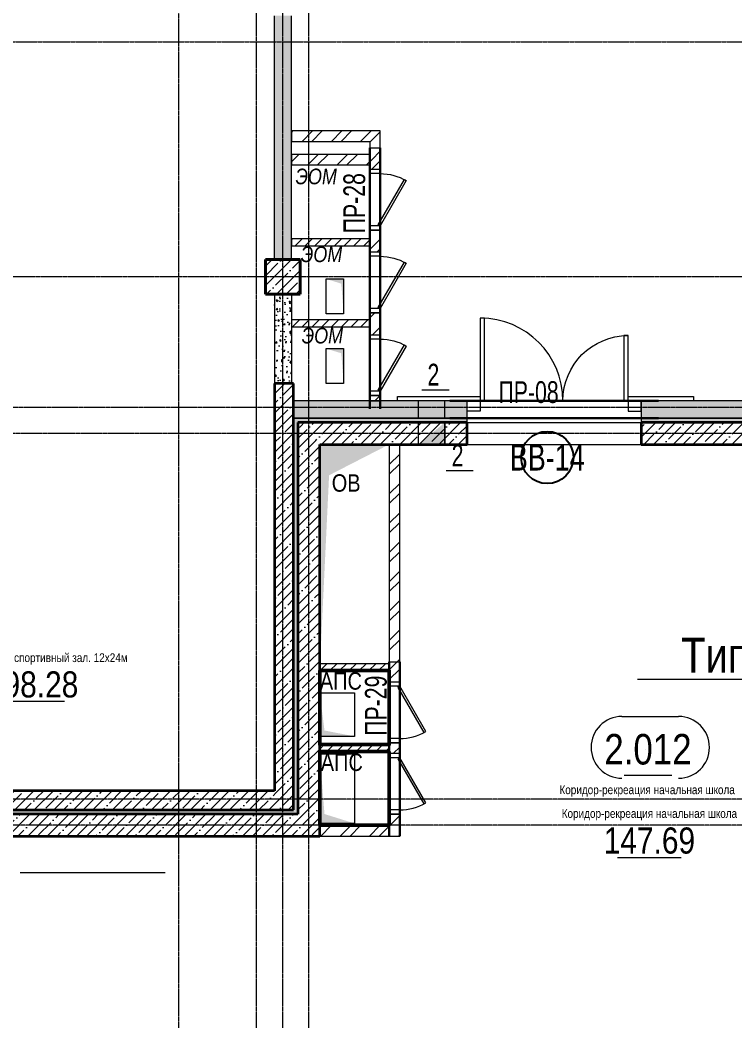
# Model space of a CAD drawing. Header units: millimetres. Extents: x -65509 to 912790, y 446 to 713294.
# Drawn here: x 151775 to 159993, y 188925 to 200425 of the extents above; entities that cross this region are included whole.
import ezdxf
from ezdxf import colors
from ezdxf.entities.mleader import LeaderData, LeaderLine
from ezdxf.enums import TextEntityAlignment as Align
from ezdxf.math import Vec2, Vec3

# ---------------------------------------------------------------- set-up
doc = ezdxf.new("R2010")
doc.units = ezdxf.units.MM
doc.linetypes.add('CENTER2', pattern=[28.575, 19.05, -3.175, 3.175, -3.175])
doc.linetypes.add('HIDDEN2', pattern=[4.7625, 3.175, -1.5875])
doc.layers.get('Defpoints').update_dxf_attribs({"color": 250})
for name, color, linetype, lineweight in [('A-AREA', 250, 'Continuous', 15), ('A-Wall-Open', 250, 'Continuous', 5), ('АР_Area', 250, 'Continuous', 5), ('АР_Витраж марка', 250, 'Continuous', 9), ('АР_Двери_витраж', 250, 'Continuous', 9), ('АР_Колонны', 250, 'Continuous', 30), ('АР_Отв. марка', 250, 'Continuous', 9), ('АР_площадь пом', 250, 'Continuous', 5), ('АР_Стены ГКЛ', 250, 'Continuous', 15), ('АР_Стены ЖБ', 250, 'Continuous', 35), ('АР_Стены кирпич', 250, 'Continuous', 20), ('АР_Стены ПЕНОблок', 250, 'Continuous', 20), ('АР_Стены_дефшов', 250, 'Continuous', 0), ('АР_Штриховка', 250, 'Continuous', 0), ('Двери кабины', 250, 'Continuous', 0), ('ОВ_Шахты', 250, 'Continuous', 5), ('Размеры зашивки ГКЛ', 250, 'Continuous', 0), ('РД_Оси_100', 250, 'Continuous', 0), ('СС_Отверстия', 250, 'Continuous', 9), ('ЭОМ_отверстия', 250, 'Continuous', 5)]:
    doc.layers.add(name, color=color, linetype=linetype, lineweight=lineweight)
doc.layers.add('РД_Витраж_вн', color=250, linetype='Continuous')
doc.layers.add('РД_Перемычка инж проемов', color=250, linetype='Continuous')
for name, color, linetype, lineweight, plot in [('РД_Проем', 250, 'Continuous', 0, False), ('РД_проем_инж перемыч_подсчет', 250, 'Continuous', 30, False), ('я', 250, 'Continuous', 50, False)]:
    doc.layers.add(name, color=color, linetype=linetype, lineweight=lineweight, plot=plot)
doc.styles.add('Arial0', font='arial.ttf')
doc.styles.add('Arial_09', font='ARIALN.TTF', dxfattribs={"width": 0.9})
doc.styles.add('MtXpl_Arial_Narrow', font='ARIALNI.TTF')
doc.styles.add('style1', font='ARIALN.TTF')
doc.styles.add('ккк', font='isocpeur.ttf', dxfattribs={"width": 0.85, "oblique": 15})
pattern_1 = [(45, (142195.16, 127275.07), (-112.2532, 112.2532), []), (45, (142307.41, 127275.07), (-112.2532, 112.2532), [198.4375, -39.6875, 0, -39.6875])]
pattern_2 = [(45, (142195.16, 127275.07), (-112.2532, 112.2532), []), (45, (142307.41, 127275.07), (-112.2532, 112.2532), [198.4375, -39.6875, 0, -39.6875])]
pattern_3 = [(45, (142195.16, 127275.07), (-168.3798, 168.3798), []), (45, (142307.4, 127275.07), (-168.3798, 168.3798), [])]
pattern_4 = [(45, (142195.16, 127275.07), (-168.3798, 168.3798), []), (45, (142307.4, 127275.07), (-168.3798, 168.3798), [])]
pattern_5 = [(45, (142195.16, 127275.07), (-56.1266, 56.1266), [])]

# ---------------------------------------------------------------- blocks, each defined once
blk = doc.blocks.new('СОШ_2200_АР_ОСИ_М100_28.05.24')
at = {"layer": 'РД_Оси_100', "linetype": 'CENTER2'}
blk.add_line((-5954.958, 72900), (95715.503, 72900), dxfattribs=at)
for points in [[(11400, 139938.679), (11400, -6155)], [(12000.12, -6155), (12300, -5755), (12300, 139538.679), (12000, 139938.679)], [(12600, -6155), (12600, 139938.679)], [(13200, -6155), (12900, -5755), (12900, 139538.679), (13220.167, 139939.357)], [(119910, 70200), (-5954.958, 70200)], [(95715.503, 68700), (-5454.958, 68700), (-5954.958, 68850)], [(78274.959, 68400), (-5454.958, 68400), (-5954.958, 68250)], [(29555, 64200), (-5454.958, 64200), (-5954.958, 64350)], [(29555, 63900), (-5454.958, 63900), (-5954.958, 63750)]]:
    blk.add_lwpolyline(points, dxfattribs=at)
blk = doc.blocks.new('otv')
at = {"linetype": 'Continuous'}
blk.add_lwpolyline([(0, -1), (0, 0), (1, 0), (1, -1)], close=True, dxfattribs=at)
blk.add_solid([(0, -1), (0, 0), (0.1346, -0.1366), (1, 0)], dxfattribs=at)
blk = doc.blocks.new('MOK-МаркаПом_овал_ареал')
for p, q in [((-2.99, 3.76), (3.52, 3.76)), ((-2.75, -3), (2.75, -3))]:
    blk.add_line(p, q)
for centre, radius, start, end in [((-2.99, 0.21), 3.55, 90, 270), ((3.52, 0.21), 3.55, 270, 90), ((-7.41, 0), 7.16, 0, 0.001)]:
    blk.add_arc(centre, radius, start, end)
at = {"color": 0, "style": 'style1'}
blk.add_attdef('АР-ПОМЕЩЕНИЕ:НОМЕР', text='', height=3, dxfattribs=at).set_placement((0.26, 0), align=Align.MIDDLE)
blk = doc.blocks.new('MOK-МаркаПомещения1')
at = {"layer": 'A-AREA', "color": 0}
blk.add_line((-3.65, -1.94), (3.65, -1.94), dxfattribs=at)
at = {"layer": 'A-AREA', "color": 0, "style": 'style1'}
blk.add_attdef('АР-ПОМЕЩЕНИЕ:ПЛОЩАДЬ', text='', height=3, dxfattribs=at).set_placement((0, 0), align=Align.MIDDLE)
at = {"layer": 'Defpoints', "style": 'style1', "flags": 8}
blk.add_attdef('АР-ПОМЕЩЕНИЕ:НАИМЕНОВАНИЕ', text='', height=1, dxfattribs=at).set_placement((0, 2.96), align=Align.MIDDLE)
blk = doc.blocks.new('MOK-МаркаПроема инж.')
blk.add_line((-1.33, -1.75), (1.8, -1.75))
at = {"color": 0, "style": 'Arial0', "width": 0.7}
blk.add_attdef('АР-ПРОЕМ:Коробка', text='', height=2.5, dxfattribs=at).set_placement((0, 0), align=Align.MIDDLE)
blk = doc.blocks.new('МаркаВитража1')
at = {"layer": 'Defpoints'}
blk.add_circle((0, 0), 3, dxfattribs=at)
at = {"color": 0, "linetype": 'ByBlock', "lineweight": -2, "style": 'Arial_09', "width": 0.9}
blk.add_attdef('АР-ОКНО:НАИМЕНОВАНИЕ', text='', height=3, dxfattribs=at).set_placement((0, 0), align=Align.MIDDLE)
blk = doc.blocks.new('MOK-МаркаПеремычки')
at = {"color": 0, "style": 'ккк', "oblique": 15, "width": 0.85}
blk.add_attdef('АР-ПРОЕМ:ПЕРЕМЫЧКА', text='', height=2.5, dxfattribs=at).set_placement((0, 0), align=Align.MIDDLE)

msp = doc.modelspace()

# ---------------------------------------------------------------- hatches: boundary and pattern name
at = {"layer": 'АР_Штриховка', "linetype": 'Continuous', "lineweight": 0}
h = msp.add_hatch(dxfattribs=at)
h.set_pattern_fill('AR-CONC', color=256, angle=-315, style=0)
h.set_pattern_definition([(95, (142195.16, 127275.07), (140.09465, 117.55338), [19.05, -209.55]), (40, (142195.16, 127275.07), (-160.01845, 110.17673), [15.24, -167.6406]), (145.45144, (142206.83, 127284.87), (-19.9238, 227.7301), [16.19, -178.09024]), (91.1842, (142159.24, 127311), (221.41024, 161.9534), [28.575, -314.325]), (141.63556, (142177.7, 127324.5), (-7.0866, 342.8268), [24.285, -267.1356]), (36.18415, (142159.24, 127311), (-7.0866, 342.8268), [22.86, -251.4597]), (66, (142186.18, 127319.97), (179.51998, 34.89515), [19.05, -209.55]), (11, (142186.18, 127319.97), (-86.53993, 173.9412), [15.24, -167.64]), (116.45145, (142201.14, 127322.88), (92.98005, 208.83634), [16.19, -178.08994]), (82.5, (142195.16, 127275.07), (-57.60547, 61.973414), [0, -165.608, 0, -170.18, 0, -168.275]), (52.5, (142195.16, 127275.07), (-23.58973, 118.087), [0, -97.028, 0, -161.798, 0, -64.135]), (12.5, (142155.105, 127235.02), (99.927863, 91.826196), [0, -63.5, 0, -198.12, 0, -262.89]), (2.5, (142137.14, 127217.06), (86.7639, 122.7224), [0, -82.55, 0, -131.572, 0, -186.69])])
h.paths.add_polyline_path([(154895.157, 203275.073), (154695.157, 203275.073), (154695.157, 202075.073), (154895.157, 202075.073)], flags=0)
h.paths.add_polyline_path([(154895.157, 200475.073), (154695.157, 200475.073), (154695.157, 197674.073), (154895.157, 197674.073)], flags=0)
h = msp.add_hatch(dxfattribs=at)
h.set_pattern_fill('ANSI32', color=256, scale=25, style=0)
h.set_pattern_definition(pattern_4)
h.paths.add_polyline_path([(154895.157, 199150.08), (154895.157, 199030.08), (155795.157, 199030.08), (155915.157, 199150.08)], flags=0)
h = msp.add_hatch(dxfattribs=at)
h.set_pattern_fill('ANSI32', color=256, scale=25, angle=-360, style=0)
h.set_pattern_definition(pattern_3)
h.paths.add_polyline_path([(155915.157, 199150.08), (155795.157, 199030.08), (155795.157, 198880.08), (155825.157, 198800.08), (155915.157, 198760.08)], flags=0)
h.paths.add_polyline_path([(155915.157, 198760.08), (155825.157, 198800.08), (155795.157, 198760.08), (155795.157, 198710.08), (155915.157, 198710.08)], flags=0)
h.paths.add_polyline_path([(155915.157, 198010.08), (155795.157, 198010.08), (155795.157, 197760.08), (155915.157, 197760.08)], flags=0)
h.paths.add_polyline_path([(155915.157, 197060.08), (155795.157, 197060.08), (155795.157, 196810.08), (155915.157, 196810.08)], flags=0)
h.paths.add_polyline_path([(155915.157, 196110.08), (155795.157, 196110.08), (155795.157, 196050.08), (155915.157, 196050.08)], flags=0)
h = msp.add_hatch(dxfattribs=at)
h.set_pattern_fill('ANSI32', color=256, scale=25, style=0)
h.set_pattern_definition(pattern_4)
h.paths.add_polyline_path([(154895.157, 198880.08), (154895.157, 198760.08), (155795.157, 198760.08), (155825.157, 198800.08), (155795.157, 198880.08)], flags=0)
at = {"layer": 'АР_Штриховка', "linetype": 'Continuous', "lineweight": 0, "ltscale": 0.5}
h = msp.add_hatch(dxfattribs=at)
h.set_pattern_fill('ANSI31', color=256, scale=25, angle=-360, style=0)
h.set_pattern_definition([(45, (142195.16, 127275.07), (-56.1266, 56.1266), [])])
h.paths.add_polyline_path([(155795.157, 197830.08), (155795.157, 197910.08), (154895.157, 197910.08), (154895.157, 197830.08)], flags=0)
at = {"layer": 'АР_Штриховка', "linetype": 'Continuous', "lineweight": 5}
h = msp.add_hatch(dxfattribs=at)
h.set_pattern_fill('ANSI35', color=256, scale=25, style=0)
h.set_pattern_definition(pattern_1)
h.paths.add_polyline_path([(154595.157, 197275.073), (154995.157, 197275.073), (154995.157, 197675.073), (154595.157, 197675.073)], flags=0)
at = {"layer": 'АР_Штриховка', "linetype": 'Continuous', "lineweight": 0}
h = msp.add_hatch(dxfattribs=at)
h.set_pattern_fill('AR-CONC', color=256, angle=-315, style=0)
h.set_pattern_definition([(95, (142195.16, 127275.07), (140.09465, 117.55338), [19.05, -209.55]), (40, (142195.16, 127275.07), (-160.01845, 110.17673), [15.24, -167.6406]), (145.45144, (142206.83, 127284.87), (-19.9238, 227.7301), [16.19, -178.09024]), (91.1842, (142159.24, 127311), (221.41024, 161.9534), [28.575, -314.325]), (141.63556, (142177.7, 127324.5), (-7.0866, 342.8268), [24.285, -267.1356]), (36.18415, (142159.24, 127311), (-7.0866, 342.8268), [22.86, -251.4597]), (66, (142186.18, 127319.97), (179.51998, 34.89515), [19.05, -209.55]), (11, (142186.18, 127319.97), (-86.53993, 173.9412), [15.24, -167.64]), (116.45145, (142201.14, 127322.88), (92.98005, 208.83634), [16.19, -178.08994]), (82.5, (142195.16, 127275.07), (-57.60547, 61.973414), [0, -165.608, 0, -170.18, 0, -168.275]), (52.5, (142195.16, 127275.07), (-23.58973, 118.087), [0, -97.028, 0, -161.798, 0, -64.135]), (12.5, (142155.105, 127235.02), (99.92786, 91.826196), [0, -63.5, 0, -198.12, 0, -262.89]), (2.5, (142137.14, 127217.06), (86.7639, 122.7224), [0, -82.55, 0, -131.572, 0, -186.69])])
h.paths.add_polyline_path([(154900.205, 197276.073), (154700.205, 197276.073), (154700.205, 196250.08), (154900.205, 196250.08)], flags=0)
at = {"layer": 'АР_Штриховка', "linetype": 'Continuous', "lineweight": 0, "ltscale": 0.5}
h = msp.add_hatch(dxfattribs=at)
h.set_pattern_fill('ANSI31', color=256, scale=25, style=0)
h.set_pattern_definition([(45, (142195.16, 127275.07), (-56.1266, 56.1266), [])])
h.paths.add_polyline_path([(155795.157, 196900.08), (155795.157, 196980.08), (154895.157, 196980.08), (154895.157, 196900.08)], flags=0)
at = {"layer": 'АР_Штриховка', "linetype": 'Continuous', "lineweight": 5}
h = msp.add_hatch(dxfattribs=at)
h.set_pattern_fill('ANSI35', color=256, scale=25, style=0)
h.set_pattern_definition(pattern_2)
h.paths.add_polyline_path([(154700.205, 191570.073), (154920.205, 191350.073), (154920.205, 196250.08), (154700.205, 196250.08)], flags=0)
at = {"layer": 'АР_Штриховка', "linetype": 'Continuous', "lineweight": 0}
h = msp.add_hatch(dxfattribs=at)
h.set_pattern_fill('AR-CONC', color=256, angle=45, style=0)
h.set_pattern_definition([(95, (142195.16, 127275.07), (140.09465, 117.55338), [19.05, -209.55]), (40, (142195.16, 127275.07), (-160.01845, 110.17673), [15.24, -167.6406]), (145.45144, (142206.83, 127284.87), (-19.9238, 227.7301), [16.19, -178.09024]), (91.1842, (142159.24, 127311), (221.41024, 161.9534), [28.575, -314.325]), (141.63556, (142177.7, 127324.5), (-7.0866, 342.8268), [24.285, -267.1356]), (36.18415, (142159.24, 127311), (-7.0866, 342.8268), [22.86, -251.4597]), (66, (142186.18, 127319.97), (179.51998, 34.89515), [19.05, -209.55]), (11, (142186.18, 127319.97), (-86.53993, 173.9412), [15.24, -167.64]), (116.45144, (142201.14, 127322.88), (92.98005, 208.83634), [16.19, -178.08994]), (82.5, (142195.16, 127275.07), (-57.60547, 61.973414), [0, -165.608, 0, -170.18, 0, -168.275]), (52.5, (142195.16, 127275.07), (-23.58973, 118.087), [0, -97.028, 0, -161.798, 0, -64.135]), (12.5, (142155.105, 127235.02), (99.92786, 91.826196), [0, -63.5, 0, -198.12, 0, -262.89]), (2.5, (142137.14, 127217.06), (86.7639, 122.7224), [0, -82.55, 0, -131.572, 0, -186.69])])
h.paths.add_polyline_path([(160295.157, 195850.078), (160295.157, 196050.078), (158915.158, 196050.078), (158915.157, 195850.078)], flags=0)
h.paths.add_polyline_path([(156915.157, 195850.079), (156915.158, 196050.079), (154920.205, 196050.08), (154920.205, 195850.08)], flags=0)
h = msp.add_hatch(dxfattribs=at)
h.set_pattern_fill('HONEY', color=256, scale=10, style=0)
h.set_pattern_definition([(360, (142195.157, 127275.073), (47.625, 27.496306), [31.75, -63.5]), (120, (142195.157, 127275.073), (-47.625, 27.496307), [31.75, -63.5]), (60, (142195.157, 127275.073), (1e-07, 54.992613), [-63.5, 31.75])])
h.paths.add_polyline_path([(154920.157, 191350.073), (154970.157, 191300.073), (154970.157, 195800.073), (154920.157, 195850.073)], flags=0)
h = msp.add_hatch(dxfattribs=at)
h.set_pattern_fill('HONEY', color=256, scale=10, angle=-360, style=0)
h.set_pattern_definition([(3e-12, (142195.157, 127275.073), (47.625, 27.496306), [31.75, -63.5]), (120, (142195.157, 127275.073), (-47.625, 27.496307), [31.75, -63.5]), (60, (142195.157, 127275.073), (1e-07, 54.992613), [-63.5, 31.75])])
h.paths.add_polyline_path([(154920.157, 195850.073), (154970.157, 195800.073), (156915.157, 195800.073), (156915.157, 195850.073)], flags=0)
h.paths.add_polyline_path([(158915.157, 195850.073), (158915.157, 195800.073), (162395.157, 195800.073), (162395.157, 195850.073)], flags=0)
at = {"layer": 'АР_Штриховка', "linetype": 'Continuous', "lineweight": 5}
h = msp.add_hatch(dxfattribs=at)
h.set_pattern_fill('ANSI35', color=256, scale=25, style=0)
h.set_pattern_definition(pattern_2)
h.paths.add_polyline_path([(162395.157, 195550.073), (162395.157, 195800.073), (158915.157, 195800.073), (158915.157, 195550.073)], flags=0)
h.paths.add_polyline_path([(156915.157, 195550.073), (156915.157, 195800.073), (154970.157, 195800.073), (155220.157, 195550.073)], flags=0)
h = msp.add_hatch(dxfattribs=at)
h.set_pattern_fill('ANSI35', color=256, scale=25, angle=-360, style=0)
h.set_pattern_definition(pattern_1)
h.paths.add_polyline_path([(155220.157, 195550.073), (154970.157, 195800.073), (154970.157, 191300.073), (155220.157, 191050.073)], flags=0)
at = {"layer": 'АР_Штриховка', "linetype": 'Continuous', "lineweight": 0}
h = msp.add_hatch(dxfattribs=at)
h.set_pattern_fill('ANSI32', color=256, scale=25, angle=-360, style=0)
h.set_pattern_definition(pattern_3)
h.paths.add_polyline_path([(156140.157, 195550.073), (156020.157, 195550.073), (156020.157, 192820.073), (156140.157, 192820.073)], flags=0)
h.paths.add_polyline_path([(156140.157, 192120.073), (156020.157, 192120.073), (156020.157, 192000.073), (156140.157, 192000.073)], flags=0)
h.paths.add_polyline_path([(156140.157, 191299.855), (156020.157, 191299.855), (156020.157, 191170.073), (156140.157, 191050.073)], flags=0)
at = {"layer": 'АР_Штриховка', "linetype": 'Continuous', "lineweight": 0, "ltscale": 0.5}
h = msp.add_hatch(dxfattribs=at)
h.set_pattern_fill('ANSI31', color=256, scale=25, style=0)
h.set_pattern_definition(pattern_5)
h.paths.add_polyline_path([(156020.157, 192950.073), (156020.157, 193030.073), (155220.157, 193030.073), (155220.157, 192950.073)], flags=0)
h = msp.add_hatch(dxfattribs=at)
h.set_pattern_fill('ANSI31', color=256, scale=25, style=0)
h.set_pattern_definition(pattern_5)
h.paths.add_polyline_path([(156020.157, 192020.073), (156020.157, 192100.073), (155220.157, 192100.073), (155220.157, 192020.073)], flags=0)
at = {"layer": 'АР_Штриховка', "linetype": 'Continuous', "lineweight": 5}
h = msp.add_hatch(dxfattribs=at)
h.set_pattern_fill('ANSI35', color=256, scale=25, style=0)
h.set_pattern_definition(pattern_1)
h.paths.add_polyline_path([(142095.157, 191570.073), (142095.157, 191350.073), (154920.205, 191350.073), (154700.205, 191570.073)], flags=0)
h = msp.add_hatch(dxfattribs=at)
h.set_pattern_fill('ANSI35', color=256, scale=25, style=0)
h.set_pattern_definition(pattern_2)
h.paths.add_polyline_path([(155220.157, 191050.073), (154970.157, 191300.073), (142095.157, 191300.073), (142095.157, 191050.073)], flags=0)
at = {"layer": 'АР_Штриховка', "linetype": 'Continuous', "lineweight": 0}
h = msp.add_hatch(dxfattribs=at)
h.set_pattern_fill('HONEY', color=256, scale=10, style=0)
h.set_pattern_definition([(0, (142195.157, 127275.073), (47.625, 27.496306), [31.75, -63.5]), (120, (142195.157, 127275.073), (-47.625, 27.496307), [31.75, -63.5]), (60, (142195.157, 127275.073), (1e-07, 54.992613), [-63.5, 31.75])])
h.paths.add_polyline_path([(142295.157, 191350.073), (142295.157, 191300.073), (154970.157, 191300.073), (154920.157, 191350.073)], flags=0)
h = msp.add_hatch(dxfattribs=at)
h.set_pattern_fill('ANSI32', color=256, scale=25, angle=-360, style=0)
h.set_pattern_definition([(45, (142195.16, 127275.07), (-168.3798, 168.3798), []), (45, (142307.4, 127275.07), (-168.3798, 168.3798), [])])
h.paths.add_polyline_path([(155220.157, 191170.073), (155220.157, 191050.073), (156140.157, 191050.073), (156020.157, 191170.073)], flags=0)
at = {"layer": 'СС_Отверстия', "linetype": 'Continuous', "lineweight": 5}
for points in [[(156657.036, 195850.08), (156657.036, 196050.08), (156507.036, 195950.08)], [(156357.036, 195850.08), (156657.036, 195850.08), (156507.036, 195950.08)], [(156657.036, 195550.073), (156657.036, 195800.073), (156507.036, 195675.073)], [(156357.036, 195550.073), (156657.036, 195550.073), (156507.036, 195675.073)]]:
    msp.add_hatch(color=256, dxfattribs=at).paths.add_polyline_path(points, flags=0)

# ---------------------------------------------------------------- linework, layer by layer
at = {"layer": 'A-Wall-Open', "linetype": 'Continuous', "lineweight": 5}
for p, q in [((156915.157, 195800.073), (158915.157, 195800.073)), ((156915.157, 195550.073), (158915.157, 195550.073))]:
    msp.add_line(p, q, dxfattribs=at)
at = {"layer": 'АР_Двери_витраж', "linetype": 'Continuous', "lineweight": 9}
for points in [[(157065.158, 196050.079), (157115.158, 196050.079), (157115.158, 197000.079), (157065.158, 197000.079)], [(158765.158, 196800.078), (158715.158, 196800.078), (158715.158, 196050.078), (158765.158, 196050.078)], [(157065.157, 195930.079), (156915.157, 195930.079), (156915.158, 196050.079), (157065.158, 196050.079)], [(158765.157, 195930.078), (158915.157, 195930.078), (158915.158, 196050.078), (158765.158, 196050.078)]]:
    msp.add_lwpolyline(points, close=True, dxfattribs=at)
at = {"layer": 'АР_Двери_витраж'}
for points in [[(156115.158, 196100.093), (157065.158, 196100.094), (157065.158, 196050.094), (156115.158, 196050.093)], [(158765.158, 196100.094), (159515.158, 196100.095), (159515.158, 196050.095), (158765.158, 196050.094)]]:
    msp.add_lwpolyline(points, close=True, dxfattribs=at)
at = {"layer": 'АР_Двери_витраж', "linetype": 'Continuous', "lineweight": 9}
msp.add_arc((157065.158, 196050.079), 950, 359.9999707, 89.9999707, dxfattribs=at)
at = {"layer": 'АР_Двери_витраж', "linetype": 'Continuous', "lineweight": 9, "extrusion": (0, 0, -1)}
msp.add_arc((-158765.158, 196050.078), 750, 0.0000293, 90.0000293, dxfattribs=at)
at = {"layer": 'АР_Колонны', "linetype": 'HIDDEN2', "lineweight": 25}
for p, q in [((154595.157, 197675.073), (154995.157, 197675.073)), ((154595.157, 197275.073), (154595.157, 197675.073)), ((154995.157, 197675.073), (154995.157, 197275.073)), ((154995.157, 197275.073), (154595.157, 197275.073))]:
    msp.add_line(p, q, dxfattribs=at)
at = {"layer": 'АР_Колонны', "linetype": 'Continuous', "lineweight": 35}
for p, q in [((154595.157, 197675.073), (154995.157, 197675.073)), ((154595.157, 197275.073), (154595.157, 197675.073)), ((154995.157, 197275.073), (154995.157, 197675.073)), ((154595.157, 197275.073), (154995.157, 197275.073))]:
    msp.add_line(p, q, dxfattribs=at)
at = {"layer": 'АР_Стены ГКЛ', "linetype": 'Continuous', "lineweight": 5}
msp.add_line((151775.157, 190630.073), (153445.157, 190630.073), dxfattribs=at)
at = {"layer": 'АР_Стены ЖБ', "linetype": 'Continuous', "lineweight": 40}
for p, q in [((154995.157, 197675.073), (154595.157, 197675.073)), ((154595.157, 197675.073), (154595.157, 197275.073)), ((154995.157, 197275.073), (154995.157, 197675.073)), ((154595.157, 197275.073), (154995.157, 197275.073))]:
    msp.add_line(p, q, dxfattribs=at)
at = {"layer": 'АР_Стены ЖБ', "linetype": 'Continuous', "lineweight": 35}
for p, q in [((154920.205, 196250.08), (154700.205, 196250.08)), ((154700.205, 196250.08), (154700.205, 191570.073)), ((154920.205, 191350.073), (154920.205, 196250.08)), ((156915.157, 195800.073), (154970.157, 195800.073)), ((154970.157, 195800.073), (154970.157, 191300.073)), ((156915.157, 195550.073), (156915.157, 195800.073)), ((162395.157, 195800.073), (158915.157, 195800.073)), ((158915.157, 195800.073), (158915.157, 195550.073)), ((155220.157, 195550.073), (156915.157, 195550.073)), ((155220.157, 191050.073), (155220.157, 195550.073)), ((158915.157, 195550.073), (162395.157, 195550.073)), ((154700.205, 191570.073), (142095.157, 191570.073)), ((142095.157, 191350.073), (154920.205, 191350.073)), ((154970.157, 191300.073), (142095.157, 191300.073)), ((142095.157, 191050.073), (155220.157, 191050.073))]:
    msp.add_line(p, q, dxfattribs=at)
at = {"layer": 'АР_Стены ЖБ', "linetype": 'Continuous', "lineweight": 15}
for p, q in [((156357.036, 195550.073), (156357.036, 195800.073)), ((156657.036, 195800.073), (156657.036, 195550.073))]:
    msp.add_line(p, q, dxfattribs=at)
at = {"layer": 'АР_Стены кирпич', "linetype": 'Continuous', "lineweight": 20}
for p, q in [((154895.157, 199150.08), (154895.157, 199030.08)), ((155915.157, 199150.08), (154895.157, 199150.08)), ((155915.157, 198710.08), (155915.157, 199150.08)), ((154895.157, 199030.08), (155795.157, 199030.08)), ((155795.157, 199030.08), (155795.157, 198880.08)), ((154895.157, 198880.08), (154895.157, 198760.08)), ((155795.157, 198880.08), (154895.157, 198880.08)), ((154895.157, 198760.08), (155795.157, 198760.08)), ((155795.157, 198760.08), (155795.157, 198710.08)), ((155795.157, 198710.08), (155915.157, 198710.08)), ((155915.157, 198010.08), (155795.157, 198010.08)), ((155795.157, 198010.08), (155795.157, 197760.08)), ((155915.157, 197760.08), (155915.157, 198010.08)), ((155795.157, 197760.08), (155915.157, 197760.08)), ((155915.157, 197060.08), (155795.157, 197060.08)), ((155795.157, 197060.08), (155795.157, 196810.08)), ((155915.157, 196810.08), (155915.157, 197060.08)), ((155795.157, 196810.08), (155915.157, 196810.08)), ((155915.157, 196110.08), (155795.157, 196110.08)), ((155795.157, 196110.08), (155795.157, 196050.08)), ((155915.157, 196050.08), (155915.157, 196110.08)), ((155795.157, 196050.08), (155915.157, 196050.08)), ((156140.157, 195550.073), (156020.157, 195550.073)), ((156020.157, 195550.073), (156020.157, 192820.073)), ((156140.157, 192820.073), (156140.157, 195550.073)), ((156020.157, 192820.073), (156140.157, 192820.073)), ((156140.157, 192120.073), (156020.157, 192120.073)), ((156020.157, 192120.073), (156020.157, 192000.073)), ((156140.157, 192000.073), (156140.157, 192120.073)), ((156020.157, 192000.073), (156140.157, 192000.073)), ((156140.157, 191299.855), (156020.157, 191299.855)), ((156020.157, 191299.855), (156020.157, 191170.073)), ((156140.157, 191050.073), (156140.157, 191299.855)), ((155220.157, 191170.073), (155220.157, 191050.073)), ((156020.157, 191170.073), (155220.157, 191170.073)), ((155220.157, 191050.073), (156140.157, 191050.073))]:
    msp.add_line(p, q, dxfattribs=at)
at = {"layer": 'АР_Стены кирпич', "linetype": 'Continuous', "lineweight": 0}
for p, q in [((155795.157, 198957.073), (155915.157, 198957.073)), ((155795.157, 198710.08), (155795.157, 198010.08)), ((155915.157, 198010.08), (155915.157, 198710.08)), ((155795.157, 197760.08), (155795.157, 197060.08)), ((155915.157, 197060.08), (155915.157, 197760.08)), ((155795.157, 196810.08), (155795.157, 196110.08)), ((155915.157, 196110.08), (155915.157, 196810.08)), ((156020.157, 193050.073), (156140.157, 193050.073))]:
    msp.add_line(p, q, dxfattribs=at)
at = {"layer": 'АР_Стены ПЕНОблок', "linetype": 'Continuous', "lineweight": 20}
for p, q in [((154695.157, 200475.073), (154695.157, 197674.073)), ((154895.157, 197674.073), (154895.157, 200475.073)), ((155795.157, 197910.08), (154895.157, 197910.08)), ((154895.157, 197910.08), (154895.157, 197830.08)), ((154895.157, 197830.08), (155795.157, 197830.08)), ((155795.157, 197830.08), (155795.157, 197910.08)), ((154695.157, 197674.073), (154895.157, 197674.073)), ((154900.205, 197276.073), (154700.205, 197276.073)), ((154700.205, 197276.073), (154700.205, 196250.08)), ((154900.205, 196250.08), (154900.205, 197276.073)), ((155795.157, 196980.08), (154895.157, 196980.08)), ((154895.157, 196980.08), (154895.157, 196900.08)), ((154895.157, 196900.08), (155795.157, 196900.08)), ((155795.157, 196900.08), (155795.157, 196980.08)), ((154700.205, 196250.08), (154900.205, 196250.08)), ((156915.158, 196050.079), (154920.205, 196050.08)), ((154920.205, 196050.08), (154920.205, 195850.08)), ((156915.157, 195850.079), (156915.158, 196050.079)), ((158915.158, 196050.078), (158915.157, 195850.078)), ((160295.157, 196050.078), (158915.158, 196050.078)), ((154920.205, 195850.08), (156915.157, 195850.079)), ((158915.157, 195850.078), (160295.157, 195850.078)), ((156020.157, 193030.073), (155220.157, 193030.073)), ((155220.157, 193030.073), (155220.157, 192950.073)), ((156020.157, 192950.073), (156020.157, 193030.073)), ((155220.157, 192950.073), (156020.157, 192950.073)), ((156020.157, 192100.073), (155220.157, 192100.073)), ((155220.157, 192100.073), (155220.157, 192020.073)), ((156020.157, 192020.073), (156020.157, 192100.073)), ((155220.157, 192020.073), (156020.157, 192020.073))]:
    msp.add_line(p, q, dxfattribs=at)
at = {"layer": 'АР_Стены_дефшов', "linetype": 'Continuous', "lineweight": 0}
for p, q in [((154920.157, 195850.073), (154920.157, 191350.073)), ((156915.157, 195850.073), (154920.157, 195850.073)), ((156915.157, 195800.073), (156915.157, 195850.073)), ((156915.157, 195850.073), (158915.157, 195850.073)), ((158915.157, 195850.073), (158915.157, 195800.073)), ((162395.157, 195850.073), (158915.157, 195850.073)), ((154970.157, 191300.073), (154970.157, 195800.073)), ((154970.157, 195800.073), (156915.157, 195800.073)), ((156915.157, 195800.073), (158915.157, 195800.073)), ((158915.157, 195800.073), (162395.157, 195800.073)), ((154920.157, 191350.073), (142295.157, 191350.073)), ((142295.157, 191300.073), (154970.157, 191300.073))]:
    msp.add_line(p, q, dxfattribs=at)
at = {"layer": 'Двери кабины', "linetype": 'Continuous', "lineweight": 0}
for points in [[(155795.157, 198660.08), (155795.157, 198710.08), (155915.157, 198710.08), (155915.157, 198660.08)], [(155915.157, 198060.08), (155893.507, 198072.58), (156193.507, 198592.196), (156215.157, 198579.696)], [(155795.157, 198060.08), (155795.157, 198010.08), (155915.157, 198010.08), (155915.157, 198060.08)], [(155795.157, 197710.08), (155795.157, 197760.08), (155915.157, 197760.08), (155915.157, 197710.08)], [(155915.157, 197110.08), (155893.507, 197122.58), (156193.507, 197642.196), (156215.157, 197629.696)], [(155795.157, 197110.08), (155795.157, 197060.08), (155915.157, 197060.08), (155915.157, 197110.08)], [(155795.157, 196760.08), (155795.157, 196810.08), (155915.157, 196810.08), (155915.157, 196760.08)], [(155915.157, 196160.08), (155893.507, 196172.58), (156193.507, 196692.196), (156215.157, 196679.696)], [(155795.157, 196160.08), (155795.157, 196110.08), (155915.157, 196110.08), (155915.157, 196160.08)], [(156020.157, 192770.073), (156020.157, 192820.073), (156140.157, 192820.073), (156140.157, 192770.073)], [(156140.157, 192770.073), (156118.507, 192757.573), (156418.507, 192237.957), (156440.157, 192250.457)], [(156020.157, 192170.073), (156020.157, 192120.073), (156140.157, 192120.073), (156140.157, 192170.073)], [(156020.157, 191950.073), (156020.157, 192000.073), (156140.157, 192000.073), (156140.157, 191950.073)], [(156140.157, 191950.073), (156118.507, 191937.573), (156418.507, 191417.958), (156440.157, 191430.458)], [(156020.157, 191350.073), (156020.157, 191300.073), (156140.157, 191300.073), (156140.157, 191350.073)]]:
    msp.add_lwpolyline(points, close=True, dxfattribs=at)
at = {"layer": 'Двери кабины', "linetype": 'Continuous', "lineweight": 0, "extrusion": (0, 0, -1)}
for centre in [(-155915.157, 198060.08), (-155915.157, 197110.08), (-155915.157, 196160.08)]:
    msp.add_arc(centre, 600, 90, 120, dxfattribs=at)
at = {"layer": 'Двери кабины', "linetype": 'Continuous', "lineweight": 0}
for centre in [(156140.157, 192770.073), (156140.157, 191950.073)]:
    msp.add_arc(centre, 600, 270, 300, dxfattribs=at)
at = {"layer": 'РД_Витраж_вн', "linetype": 'Continuous', "lineweight": -3}
for p, q in [((158915.158, 196050.078), (156915.158, 196050.079)), ((158915.157, 195850.078), (156915.157, 195850.079))]:
    msp.add_line(p, q, dxfattribs=at)
at = {"layer": 'РД_Проем', "linetype": 'Continuous', "lineweight": 0}
for p, q in [((155795.157, 198710.08), (155795.157, 198010.08)), ((155915.157, 198710.08), (155915.157, 198010.08)), ((155795.157, 197760.08), (155795.157, 197060.08)), ((155915.157, 197760.08), (155915.157, 197060.08)), ((155795.157, 196810.08), (155795.157, 196110.08)), ((155915.157, 196810.08), (155915.157, 196110.08)), ((158915.158, 196050.078), (156915.158, 196050.079)), ((158915.157, 195850.078), (156915.157, 195850.079)), ((156020.157, 192820.073), (156020.157, 192120.073)), ((156140.157, 192820.073), (156140.157, 192120.073)), ((156020.157, 191999.855), (156020.157, 191299.855)), ((156140.157, 191999.855), (156140.157, 191299.855))]:
    msp.add_line(p, q, dxfattribs=at)
at = {"layer": 'РД_проем_инж перемыч_подсчет', "linetype": 'Continuous', "lineweight": 30}
for p, q in [((155795.157, 198957.073), (155795.157, 195957.073)), ((155915.157, 198957.073), (155915.157, 195957.073)), ((159115.048, 196050.078), (156715.048, 196050.079)), ((159115.048, 195850.078), (156715.048, 195850.079)), ((156020.157, 193050.073), (156020.157, 191050.073)), ((156140.157, 193050.073), (156140.157, 191050.073))]:
    msp.add_line(p, q, dxfattribs=at)
at = {"layer": 'СС_Отверстия', "linetype": 'Continuous', "lineweight": 9}
for p, q in [((156657.036, 196050.08), (156357.036, 196050.08)), ((156357.036, 195850.08), (156357.036, 196050.08)), ((156657.036, 195850.08), (156657.036, 196050.08)), ((156657.036, 195850.08), (156357.036, 195850.08)), ((156657.036, 195800.073), (156357.036, 195800.073)), ((156357.036, 195550.073), (156357.036, 195800.073)), ((156657.036, 195550.073), (156657.036, 195800.073)), ((156657.036, 195550.073), (156357.036, 195550.073))]:
    msp.add_line(p, q, dxfattribs=at)
at = {"layer": 'я'}
for points in [[(155220.157, 192950.073), (156020.157, 192950.073), (156020.157, 192100.073), (155220.157, 192100.073)], [(156020.157, 192020.073), (155220.157, 192020.073), (155220.157, 191175.073), (156020.157, 191175.073)]]:
    msp.add_lwpolyline(points, close=True, dxfattribs=at)

# ---------------------------------------------------------------- block references
at = {"layer": 'АР_Area', "linetype": 'Continuous', "lineweight": 5}
ref = msp.add_blockref('MOK-МаркаПом_овал_ареал', (158992.892, 192047.373), dxfattribs=dict(at, xscale=100, yscale=100, zscale=100))
ref.add_attrib('АР-ПОМЕЩЕНИЕ:НОМЕР', '2.012', dxfattribs={"layer": '0', "color": 0, "height": 350, "style": 'style1'}).set_placement((158992.892, 192047.373), align=Align.MIDDLE)
ref.add_attrib('АР-ПОМЕЩЕНИЕ:НАИМЕНОВАНИЕ', 'Коридор-рекреация начальная школа', dxfattribs={"layer": 'Defpoints', "color": 2, "height": 100, "style": 'style1'}).set_placement((158983.477, 191565.98), align=Align.MIDDLE)
at = {"layer": 'АР_Витраж марка', "linetype": 'Continuous', "lineweight": 9, "xscale": 100, "yscale": 100, "zscale": 100}
msp.add_blockref('МаркаВитража1', (157835.328, 195399.253), dxfattribs=at).add_auto_attribs({'АР-ОКНО:НАИМЕНОВАНИЕ': 'ВВ-14'})
at = {"layer": 'АР_Отв. марка', "linetype": 'Continuous', "lineweight": 9, "xscale": 100, "yscale": 100, "zscale": 100}
for p in [(156526.477, 196352.82, 580), (156804.924, 195425.348)]:
    msp.add_blockref('MOK-МаркаПроема инж.', p, dxfattribs=at).add_auto_attribs({'АР-ПРОЕМ:Коробка': '2'})
at = {"layer": 'АР_площадь пом', "linetype": 'Continuous', "lineweight": 5}
ref = msp.add_blockref('MOK-МаркаПомещения1', (151919.967, 192792.136), dxfattribs=dict(at, xscale=100, yscale=100, zscale=100))
ref.add_attrib('АР-ПОМЕЩЕНИЕ:НАИМЕНОВАНИЕ', 'Универсальный спортивный зал. 12х24м', dxfattribs={"layer": 'Defpoints', "height": 100, "style": 'style1'}).set_placement((151919.967, 193087.699), align=Align.MIDDLE)
ref.add_attrib('АР-ПОМЕЩЕНИЕ:ПЛОЩАДЬ', '298.28', dxfattribs={"layer": 'A-AREA', "color": 0, "height": 300, "style": 'style1'}).set_placement((151919.967, 192792.136), align=Align.MIDDLE)
ref = msp.add_blockref('MOK-МаркаПомещения1', (159009.632, 190998.325), dxfattribs=dict(at, xscale=100, yscale=100, zscale=100))
ref.add_attrib('АР-ПОМЕЩЕНИЕ:НАИМЕНОВАНИЕ', 'Коридор-рекреация начальная школа', dxfattribs={"layer": 'Defpoints', "height": 100, "style": 'style1'}).set_placement((159009.632, 191293.888), align=Align.MIDDLE)
ref.add_attrib('АР-ПОМЕЩЕНИЕ:ПЛОЩАДЬ', '147.69', dxfattribs={"layer": 'A-AREA', "color": 0, "height": 300, "style": 'style1'}).set_placement((159009.632, 190998.325), align=Align.MIDDLE)
at = {"layer": 'ОВ_Шахты', "xscale": 800, "yscale": 2600}
msp.add_blockref('otv', (155220.157, 195550.073), dxfattribs=at)
at = {"layer": 'РД_Оси_100'}
msp.add_blockref('СОШ_2200_АР_ОСИ_М100_28.05.24', (142195.157, 127275.073), dxfattribs=at)
at = {"layer": 'РД_Перемычка инж проемов', "linetype": 'Continuous', "lineweight": -3}
ref = msp.add_blockref('MOK-МаркаПеремычки', (155616.995, 198320.264, 480), dxfattribs=dict(at, xscale=100, yscale=100, zscale=100, rotation=89.99999999999999))
ref.add_attrib('АР-ПРОЕМ:ПЕРЕМЫЧКА', 'ПР-28', dxfattribs={"layer": '0', "color": 0, "height": 250, "rotation": 90, "style": 'Arial0', "width": 0.7}).set_placement((155616.995, 198320.264, 480), align=Align.MIDDLE)
ref = msp.add_blockref('MOK-МаркаПеремычки', (157620.825, 196150.672, 200), dxfattribs=dict(at, xscale=100, yscale=100, zscale=100))
ref.add_attrib('АР-ПРОЕМ:ПЕРЕМЫЧКА', 'ПР-08', dxfattribs={"layer": '0', "color": 0, "height": 250, "style": 'Arial0', "width": 0.7}).set_placement((157620.825, 196150.672, 200), align=Align.MIDDLE)
ref = msp.add_blockref('MOK-МаркаПеремычки', (155864.585, 192547.091, 200), dxfattribs=dict(at, xscale=100, yscale=100, zscale=100, rotation=89.99999999999999))
ref.add_attrib('АР-ПРОЕМ:ПЕРЕМЫЧКА', 'ПР-29', dxfattribs={"layer": '0', "color": 0, "height": 250, "rotation": 90, "style": 'Arial0', "width": 0.7}).set_placement((155864.585, 192547.091, 200), align=Align.MIDDLE)
at = {"layer": 'СС_Отверстия', "yscale": 399.9999999999999, "rotation": 90}
for p, xscale in [((155220.157, 192195.073), 499.9999999999999), ((155220.157, 191195.073), 799.9999999999999)]:
    msp.add_blockref('otv', p, dxfattribs=dict(at, xscale=xscale))
at = {"layer": 'ЭОМ_отверстия', "xscale": 400, "yscale": 200, "rotation": 270}
for p in [(155495.157, 197450.08), (155495.157, 196650.08)]:
    msp.add_blockref('otv', p, dxfattribs=at)

# ---------------------------------------------------------------- texts
at = {"layer": 'ОВ_Шахты', "insert": (155523.935, 195104.505), "char_height": 200, "width": 1850, "attachment_point": 5, "style": 'style1'}
msp.add_mtext('ОВ', dxfattribs=at)
at = {"layer": 'СС_Отверстия', "char_height": 200, "width": 590.00022, "attachment_point": 5, "style": 'style1'}
for insert in [(155463.852, 192829.975), (155474.337, 191896.143)]:
    msp.add_mtext('АПС', dxfattribs=dict(at, insert=insert))
at = {"layer": 'ЭОМ_отверстия', "lineweight": 50, "style": 'MtXpl_Arial_Narrow'}
for p in [(154942.328, 198537.742), (155003.775, 197643.682), (155013.218, 196709.245, 330)]:
    msp.add_text('ЭОМ', height=180, dxfattribs=at).set_placement(p)

# ---------------------------------------------------------------- leaders
at = {"layer": 'Размеры зашивки ГКЛ'}
ml = msp.add_multileader_mtext('Standard', dxfattribs=at)
ml.set_content('\\pxsm1;Тип 1 ', color=(0, 0, 138), style='style1')
ml.set_leader_properties(color=256, linetype='ByLayer', lineweight=9)
ml.build(insert=Vec2(0, 0))
ml.multileader.update_dxf_attribs({"has_dogleg": 0, "text_left_attachment_type": 6, "text_right_attachment_type": 6, "text_bottom_attachment_type": 10, "dogleg_length": 25, "arrow_head_size": 400})
ctx = ml.context
ctx.base_point, ctx.char_height, ctx.arrow_head_size, ctx.landing_gap_size, ctx.plane_origin = Vec3(159324.762, 192847.516), 400, 400, 50, Vec3(152465.574, 199818.081)
ctx.left_attachment, ctx.right_attachment, ctx.top_attachment = 6, 6, 10
notes = []
notes.append((ctx, [(1, (1, 1, 0), (160520.157, 192847.516), (-1, 0), 25, [(1, [(161894.449, 192847.516)], 0, [])])]))
ctx.mtext.insert, ctx.mtext.width, ctx.mtext.defined_height, ctx.mtext.line_spacing_factor, ctx.mtext.flow_direction = Vec3(159374.762, 193327.516), 1668.44707, 600, 0.3, 5
for ctx, leaders in notes:
    for number, flags, end, landing, length, lines in leaders:
        leader = LeaderData()
        leader.index, (leader.has_last_leader_line, leader.has_dogleg_vector, leader.attachment_direction) = number, flags
        leader.last_leader_point, leader.dogleg_vector, leader.dogleg_length = Vec3(end), Vec3(landing), length
        for number, points, colour, breaks in lines:
            line = LeaderLine()
            line.index, line.vertices, line.color, line.breaks = number, Vec3.list(points), colors.encode_raw_color(colour), breaks
            leader.lines.append(line)
        ctx.leaders.append(leader)

doc.saveas('drawing.dxf')
